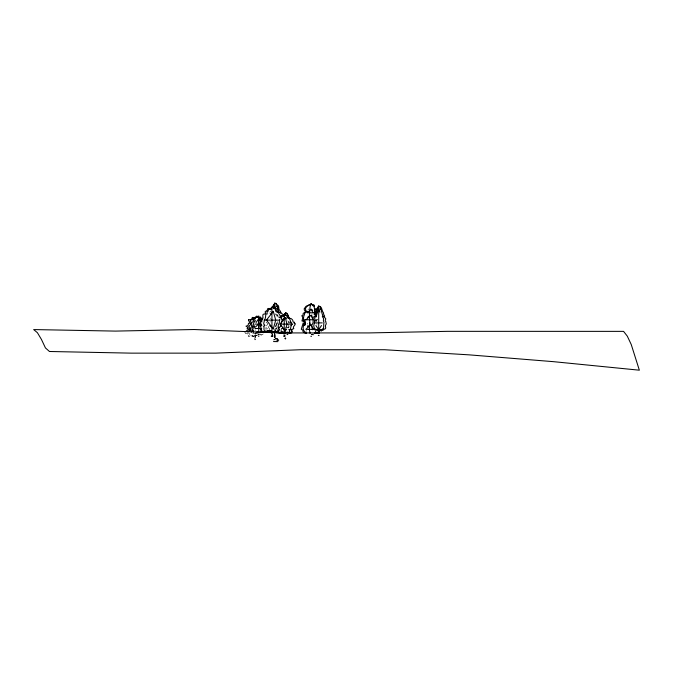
<?xml version="1.0" encoding="UTF-8"?>
<svg xmlns="http://www.w3.org/2000/svg" width="673" height="673" viewBox="0 0 673 673"><rect width="100%" height="100%" fill="white"/><g stroke="black" fill="none" stroke-linecap="round" stroke-linejoin="round"><path stroke-width="0.5" stroke-dasharray="3.37 2.52" d="M278.134 340.706C276.342 336.946 275.122 338.586 273.339 339.873M274.424 338.039L274.517 333.985M276.006 329.879L275.358 328.39L276.855 328.441M277.503 321.492L277.697 322.073M280.944 330.704L281.003 329.896L281.617 330.653M307.982 309.664L308.705 308.957M277.831 339.402L277.032 338.603L277.461 338.965M269.722 329.004L268.434 327.372L269.192 325.631M270.268 318.026L270.336 318.792M269.217 312.953L269.175 313.374M280.978 330.006L281.81 328.306M289.39 321.837L288.448 322.014L289.205 323.048M267.635 329.004L265.818 327.372M270.252 321.442L269.982 322.224M274.163 339.823C274.264 339.184 274.559 338.999 274.054 339.941M252.611 333.101L253.755 333.455A1.792 1.792 0 0 1 254.259 333.236L255.218 333.455A1.792 1.27 -90 0 1 255.572 333.236L255.631 333.135M278.058 340.689L277.739 339.781M316.327 321.341L316.344 319.986M275.795 329.661L276.847 328.012M270.983 310.968L269.932 312.095M275.131 326.514L277.613 323.326M287.775 327.423L289.054 325.782M257.338 333.194L255.462 333.143M278.925 340.689C278.639 338.99 278.252 339.587 277.545 338.839M267.938 323.806L266.483 325.909M266.054 329.753L265.81 328.079M287.253 333.917L286.807 334.178M275.408 326.885L276.839 325.539M287.994 328.088L289.382 326.767M311.321 334.759L312.777 333.968M307.872 323.52L307.157 324.05M248.345 333.219C250.65 332.824 249.094 336.5 251.323 336.525A1.96 1.388 -90 0 1 251.71 336.298C253.326 332.992 251.929 337.922 254.091 336.239C252.661 333.362 256.329 335.516 254.932 338.553M273.818 340.134L275.997 338.544L278.185 340.134L275.997 341.724M317.219 320.937L316.512 321.349M260.813 334.001L260.409 334.717A1.043 0.74 -90 0 0 259.685 334.616L259.778 334.817M245.51 333.219L245.409 333.673L247.319 333.303L247.773 334.136L247.084 335.39L248.875 335.6L248.354 336.584L249.725 336.525A1.96 1.96 0 0 1 250.272 336.298L250.962 335.566C252.249 333.934 251.29 338.368 253.713 336.063C251.206 333.059 256.909 335.347 254.831 338.553M277.554 322.611C276.553 323.612 273.961 327.263 276.906 327.844M263.143 334.001L262.47 334.666A1.043 1.043 0 0 0 261.553 334.616L261.805 335.011L260.072 335.087M316.31 320.685L317.16 319.616M307.191 325.37L307.914 325.202M313.525 334.843L311.717 334.775L311.633 334.262M311.843 334.775L313.988 334.843M257.397 334.767C257.237 335.962 253.679 334.902 255.353 338.3M257.549 333.354L256.421 333.143M257.481 335.12L257.078 335.129C256.522 334.927 254.276 335.97 255.429 338.3M316.049 319.759L317.934 319.759M275.795 323.09L277.89 323.09M285.503 327.616L289.407 327.616L288.204 323.654M278.185 340.134L275.997 340.134L275.964 338.368M281.205 328.348L281.642 328.533M316.209 323.738L317.151 324.209M287.825 334.018L287.733 334.868L288.137 334.06M276.123 314.047L278.26 316.074M266.138 322.157L267.568 323.511M287.775 320.836L289.693 323.309M275.131 313.736L278.235 317.732M306.181 330.451L306.636 331.326M277.369 314.459L278.529 318.295M272.666 335.045L272.447 333.951M275.072 338.039L274.971 334.195M272.447 335.045L272.296 333.951M287.026 334.018L287.077 334.868L287.371 334.06M275.064 334.195L275.207 338.039L274.29 338.039L274.424 333.985M258.886 333.985L258.97 335.07M258.903 335.07L258.844 333.985L258.743 335.07M311.885 313.921L311.919 314.695M274.752 328.853L274.752 329.98M274.752 333.985L274.752 338.039M271.934 333.951L271.934 335.045M255.176 329.627L255.176 330.645M255.176 333.143L255.176 338.553M276.839 338.561L276.586 339.007L276.864 338.586M275.484 338.452L276.283 338.452L275.518 338.494"/><path stroke-width="1.01" d="M285.259 338.763L285.268 338.191M285.167 338.191L285.159 338.763L285.806 338.41M322.081 329.938C323.89 331.259 323.461 328.121 324.369 329.147C325.539 329.055 326.077 328.172 325.429 326.531C325.025 324.697 327.044 324.277 325.917 322.653C326.397 321.055 324.361 321.383 325.589 319.532C327.028 318.304 321.879 316.377 324.445 316.31C325.454 316.697 322.754 313.896 323.637 313.071C321.509 311.111 322.216 305.382 318.556 306.35C317.463 308.739 316.991 309.933 316.31 312.878C314.964 314.459 315.788 314.518 316.461 315.797C315.814 316.411 313.997 317.488 314.838 318.952C315.738 321.467 312.583 325.572 314.232 327.558C313.736 332.538 314.829 327.532 316.411 329.644C318.775 329.004 318.413 331.343 318.489 333.64M261.578 330.123L261.477 329.896M271.429 332.992L271.547 331.217L269.94 331.116L269.503 330.342L266.786 331.806L265.322 331.469C262.806 330.182 264.817 327.692 263.555 326.119C265.675 325.833 264.884 325.168 263.69 324.041C263.774 321.677 265.246 319.036 265.541 317.109L265.852 313.938L267.147 314.064L267.08 311.38L267.829 311.54L269.15 308.402L270.723 309.344L271.917 307.292L272.809 306.964L274.475 308.427L277.04 308.697L277.873 309.782L276.62 309.959L276.822 310.766C278.614 313.088 280.834 311.406 281.861 313.761L282.879 314.274L283.871 316.142M283.838 333.774C283.897 330.519 281.003 332.992 279.253 332.639C277.957 331.932 277.394 327.103 279.127 328.946M314.299 306.526L314.114 305.029L312.667 305.592M277.688 331.924L277.73 332.815L278.294 332.134M259.416 320.012L259.307 319.313L259.012 319.995M271.227 332.992L271.379 331.217L269.73 331.293L267.997 330.46M283.678 333.774L283.796 332.454L281.634 331.797M260.064 318.497C262.361 316.621 261.351 322.527 260.098 319.742C259.475 317.866 261.191 315.662 260.611 318.598M244.947 332.159L247.235 330.317A3.163 3.163 0 0 0 248.362 329.921L248.993 328.971L247.975 328.744C246.377 329.543 247.26 327.835 248.219 327.616L245.973 326.153C250.053 325.816 246.949 322.838 249.574 323.057C250.348 321.694 247.891 321.147 248.741 319.692M260.611 318.497L262.319 318.253L262.529 320.045M274.559 332.933C275.114 331.654 272.498 332.883 273.617 331.453M254.268 318.649C255.319 317.454 257.675 314.325 256.379 317.589C259.08 315.94 258.457 317.656 259.492 318.817M283.484 333.564L283.24 333.017L281.869 333.387M310.194 305.113L311.338 304.129C316.074 305.5 313.5 311.279 315.603 313.122M269.881 330.83L269.335 331.722L269.494 329.98M253.469 332.184L253.662 330.502L252.425 330.847L253.014 329.602L252.131 329.459L253.612 327.776A2.885 2.044 -90 0 0 254.335 327.415C255.748 325.875 251.904 327.002 254.243 325.311C251.702 324.302 254.512 321.82 255.387 320.844C253.654 318.228 254.983 318.253 256.741 317.235C257.633 313.66 256.48 319.658 258.558 316.697C259.004 322.712 260.703 313.172 259.711 318.657M275.594 331.225L275.535 330.763M274.475 332.933C274.954 331.907 273.129 332.639 273.953 331.453M275.964 331.301L275.989 331.882L276.527 331.453M272.329 332.857L272.851 331.486C274.592 332.529 274.525 329.467 275.686 331.755C277.217 332.445 276.99 331.091 278.109 330.813L278.883 330.872M284.511 333.682C284.78 332.613 286.53 331.839 287.026 332.857L289.668 332.942L289.819 332.176M270.992 330.679L271.749 331.234M272.708 307.283C272.388 305.895 275.88 300.806 276.839 304.659C279.463 305.592 278.378 307.452 279.017 309.395C279.892 310.8 281.297 311.54 280.414 313.206M291.729 331.444L291.712 332.841L289.71 333.169M251.29 332.184L251.971 331.267L251.021 330.485C248.354 331.654 250.634 328.34 251.483 327.776A2.885 2.885 0 0 0 252.518 327.415C254.478 325.791 249.119 327.07 252.383 325.311C248.303 324.504 253.098 321.652 253.999 320.844C251.222 319.852 254.495 315.284 253.351 319.162M275.106 331.385L275.013 332.311M284.814 314.552C285.503 311.204 286.866 313.753 287.775 315.275C285.638 315.427 287.623 315.511 286.799 317.109C288.473 319.372 290.761 317.202 292.419 319.742C293.588 321.08 292.183 322.586 294.606 322.249C294.362 323.242 293.546 323.848 295.312 323.629C295.001 326.245 292.41 326.043 293.773 328.685C286.261 330.855 296.709 330.165 289.735 332.815M276.468 331.301L276.502 331.882L277.099 331.537M272.498 332.857L273.23 331.486L275.56 331.394M284.637 333.682C284.435 331.739 287.102 333.564 287.093 332.092M263.008 331.444L263.538 332.126L263.135 332.706M280.481 317.917L281.726 317.622L281.844 318.093C280.119 319.852 283.897 319.305 281.44 321.458C282.424 322.914 279.219 323.906 280.944 326.195C279.589 325.875 279.951 328.744 278.706 327.322M269.705 325.539L273.272 328.912L275.72 320.129L273.272 311.347L270.42 314.047M267.24 330.763L267.088 331.722L267.862 330.83M273.877 308.705L274.752 305.828L275.619 308.705M315.157 319.961L314.266 322.889L322.249 322.889M316.041 317.042L318.708 308.259L319.885 312.163M275.249 331.385L275.122 332.311M284.494 314.636C287.489 309.42 288.406 317.917 290.013 319.742C290.753 322.897 292.738 323.688 291.148 326.06C290.265 327.221 291.342 330.401 288.835 329.459C290.61 330.939 289.087 333.236 287.497 332.252M261.486 320.727L261.898 322.022M279.598 330.174L279.413 329.223M248.716 319.81C249.422 319.81 252.577 319.675 251.929 318.035C254.478 315.645 251.466 320.087 253.519 319.019M263.723 331.528L263.446 332.1L260.476 332.168C259.702 331.562 260.089 332.849 258.827 332.672M277.974 341.623L273.516 341.556M257.263 332.21L257.591 331.596L258.449 332.655M259.669 319.885L259.349 319.574M247.942 332.159L249.557 330.317A3.163 2.238 -90 0 0 250.364 329.921L250.642 329.627M316.074 310.648L316.52 309.664L316.041 308.84L314.695 309.412M265.793 331.528L265.406 331.755A0.959 0.959 0 0 0 264.565 331.705L264.792 332.067L263.454 331.755A0.959 0.673 -90 0 0 262.857 331.705L261.191 332.168C260.014 331.41 260.855 332.908 259.383 332.588M287.489 316.041C287.708 313.98 289.02 316.916 287.876 317.109L289.836 318.657M279.766 320.163L279.312 320.811C279.918 323.074 278.37 323.738 278.193 325.968C277.747 327.078 279.682 329.745 278.1 327.229M321.475 325.496L318.708 329.846L315.931 325.496M304.045 325.522L304.768 323.461L303.767 320.626C299.813 322.746 303.792 318.792 302.421 316.445L301.706 315.873L303.094 314.947L303.136 313.517C303.91 312.617 306.913 311.742 304.406 310.177L304.171 308.84L305.937 306.4L310.69 304.129L311.523 304.061L312.415 305.113M291.417 330.822L291.821 329.442M279.732 319.372L279.707 319.902M283.888 315.965L284.166 314.56L284.393 314.93M256.06 322.527L258.743 318.615L260.905 321.744M317.277 332.807L317.05 333.48L315.772 332.639M273.272 311.347L266.449 320.129L273.272 328.912M286.605 329.4L285.217 330.721L280.094 324.134L285.217 317.538L286.605 318.859M320.693 330.056L320.062 330.258M316.276 312.499L316.26 311.237M267.568 330.788L266.786 331.007M280.935 332.126L278.588 332.899L194.051 329.518L115.462 331.099L33.65 329.568L37.394 332.689L41.423 339.402L45.444 347.924L49.465 351.491L131.277 353.14L215.73 353.14L300.183 349.733L384.636 349.733L469.089 354.848L553.543 361.67L639.35 370.192L631.249 344.534L627.303 336.147L623.56 331.368L447.419 331.335L368.838 332.925L278.504 332.925L275.913 331.528M256.051 332.176L256.564 332.151M255.345 327.171L258.777 323.831L260.165 325.168M265.583 331.015C264.64 332.319 262.049 331.696 261.326 330.317L260.325 329.232L260.855 328.163C261.688 327.028 258.609 325.597 261.25 325.757L261.662 325.934C262.992 324.579 257.616 324.041 261.637 321.021C260.039 319.061 264.094 318.766 262.891 317.109L262.857 315.208C263.059 312.911 265.078 315.494 265.515 312.676C263.715 311.077 268.115 311.263 267.501 308.991L268.191 308.377L270.033 309.353M312.726 310.236L311.103 309.218L307.334 312.794L315.856 312.794M306.072 319.759L310.118 315.923M310.219 325.219L305.845 329.375L315.612 329.375M282.433 320.18L285.217 317.538L287.051 324.134L285.217 330.721L282.433 328.088M290.778 325.446L292.166 324.134L290.08 322.157M278.9 312.592C277.697 307.704 275.737 297.769 272.952 307.536M312.718 305.685L313.626 305.029L313.82 305.567M259.307 320.264L259.425 319.734M270.353 309.294C271.513 304.802 277.486 309.765 275.392 310.766C276.914 313.105 278.26 311.473 279.152 314.047L280.372 316.142L280.052 316.966L281.036 317.69L282.122 315.334L283.308 316.041L284.528 314.249L286.471 315.561L284.679 314.257L283.022 316.007M316.655 329.484C315.242 330.384 316.184 332.698 314.241 333.362M280.363 333.387L281.558 333.068M254.739 318.152L252.998 317.807L253.09 318.657L251.837 320.003L250.65 319.574L250.348 321.055L251.5 322.788L250.163 323.318L250.676 324.462L248.64 326.489L250.255 327.616C248.413 329.131 250.263 328.567 250.81 329.324M306.526 333.362L304.137 330.99C302.194 329.097 303.388 325.118 304.65 322.905C305.037 328.483 306.089 322.241 304.953 320.626C302.783 324.403 303.414 314.813 304.389 314.947L304.617 312.953L307.847 311.254M307.62 317.269L310.001 315.78M307.511 326.683L309.227 325.606M314.577 308.957L315.511 309.302M269.461 330.393L268.224 330.586M284.443 333.429L284.948 333.429M258.053 332.058L258.323 332.655M279.522 317.749C280.919 317.033 280.826 314.451 282.786 316.049M314.392 332.723C316.487 332.134 319.12 334.826 318.851 331.326L319.641 330.451L319.482 329.4M315.031 332.723L315.62 332.639M305.357 312.852L306.333 311.271L305.29 308.84L306.779 306.4L310.758 304.129L311.599 304.061L312.676 305.113M272.203 307.536L271.337 307.965L271.513 309.126M303.649 319.759L313.214 319.759L310.791 315.284L312.381 316.276M264.001 320.129L278.639 320.129M254.983 324.092L261.587 324.092M280.094 324.134L292.166 324.134M254.941 328.508L261.713 328.508M318.312 335.558L319.095 335.558M258.415 336.222L258.945 336.222M271.169 336.172L272.918 336.172L272.742 335.65M283.636 336.164L284.948 336.164L284.763 335.322M310.825 336.281L311.565 336.281M254.823 339.554L255.404 339.554M261.477 330.174L260.527 329.972L260.981 329.459M320.02 329.728L318.994 330.35L318.994 333.53M305.643 333.362L302.985 331.713L302.951 330.308L301.26 329.257L303.229 322.838L303.742 325.631M314.358 311.254L316.798 312.794M310.085 333.362L309.277 329.257L309.639 322.838L309.731 325.631L309.925 323.461L309.361 315.873L310.034 306.955L311.027 304.129L311.321 304.516M284.385 331.991L285.503 333.741L285.503 331.696M311.103 309.218L313.038 312.794M310.943 324.529L313.568 329.375M276.696 331.453L276.746 332.756L277.259 332.134M284.738 336.164L284.603 335.322M272.506 335.65L272.632 336.172M321.156 330.165L321.231 331.133L321.702 330.207M319.111 333.53C317.993 325.757 320.811 332.866 321.088 329.938C322.468 331.099 322.064 328.18 322.712 329.147C324.209 328.811 323.41 324.445 323.965 322.291C323.452 321.198 323.107 320.558 323.663 319.019C323.738 317.866 320.979 315.94 323.149 316.276C321.467 313.214 321.568 309.588 320.07 306.795C318.245 304.558 316.31 309.959 315.915 311.406C317.076 312.709 312.398 314.484 314.813 314.712C316.722 316.377 313.281 316.302 312.768 318.068C313.946 319.658 312.718 320.727 313.172 321.997C313.281 323.974 309.858 326.54 312.188 327.364C312.121 332.344 313.038 327.633 315.46 329.644C318.27 329.047 318.598 330.763 318.396 333.64M280.111 332.184L279.901 333.337M281.693 332.184L281.541 333.337M258.777 323.831L258.827 328.508M258.743 318.615L258.777 324.092M318.708 305.702L318.708 333.64M285.503 312.491L285.503 315.326M285.503 338.191L285.503 338.763M284.208 314.249L284.208 333.774M284.208 335.322L284.208 336.164M274.752 302.808L274.752 308.873M274.752 331.301L274.752 332.933M271.934 306.947L271.934 332.857M271.934 335.65L271.934 336.172M258.743 315.873L258.743 332.857M255.176 317.286L255.176 318.035M276.704 306.501L277.108 306.854L276.704 306.501M320.356 308.831L320.701 309.126L320.356 308.831M277.512 306.501L278.159 306.678L277.512 306.501M321.046 308.831L321.593 308.983L321.046 308.831"/></g></svg>
